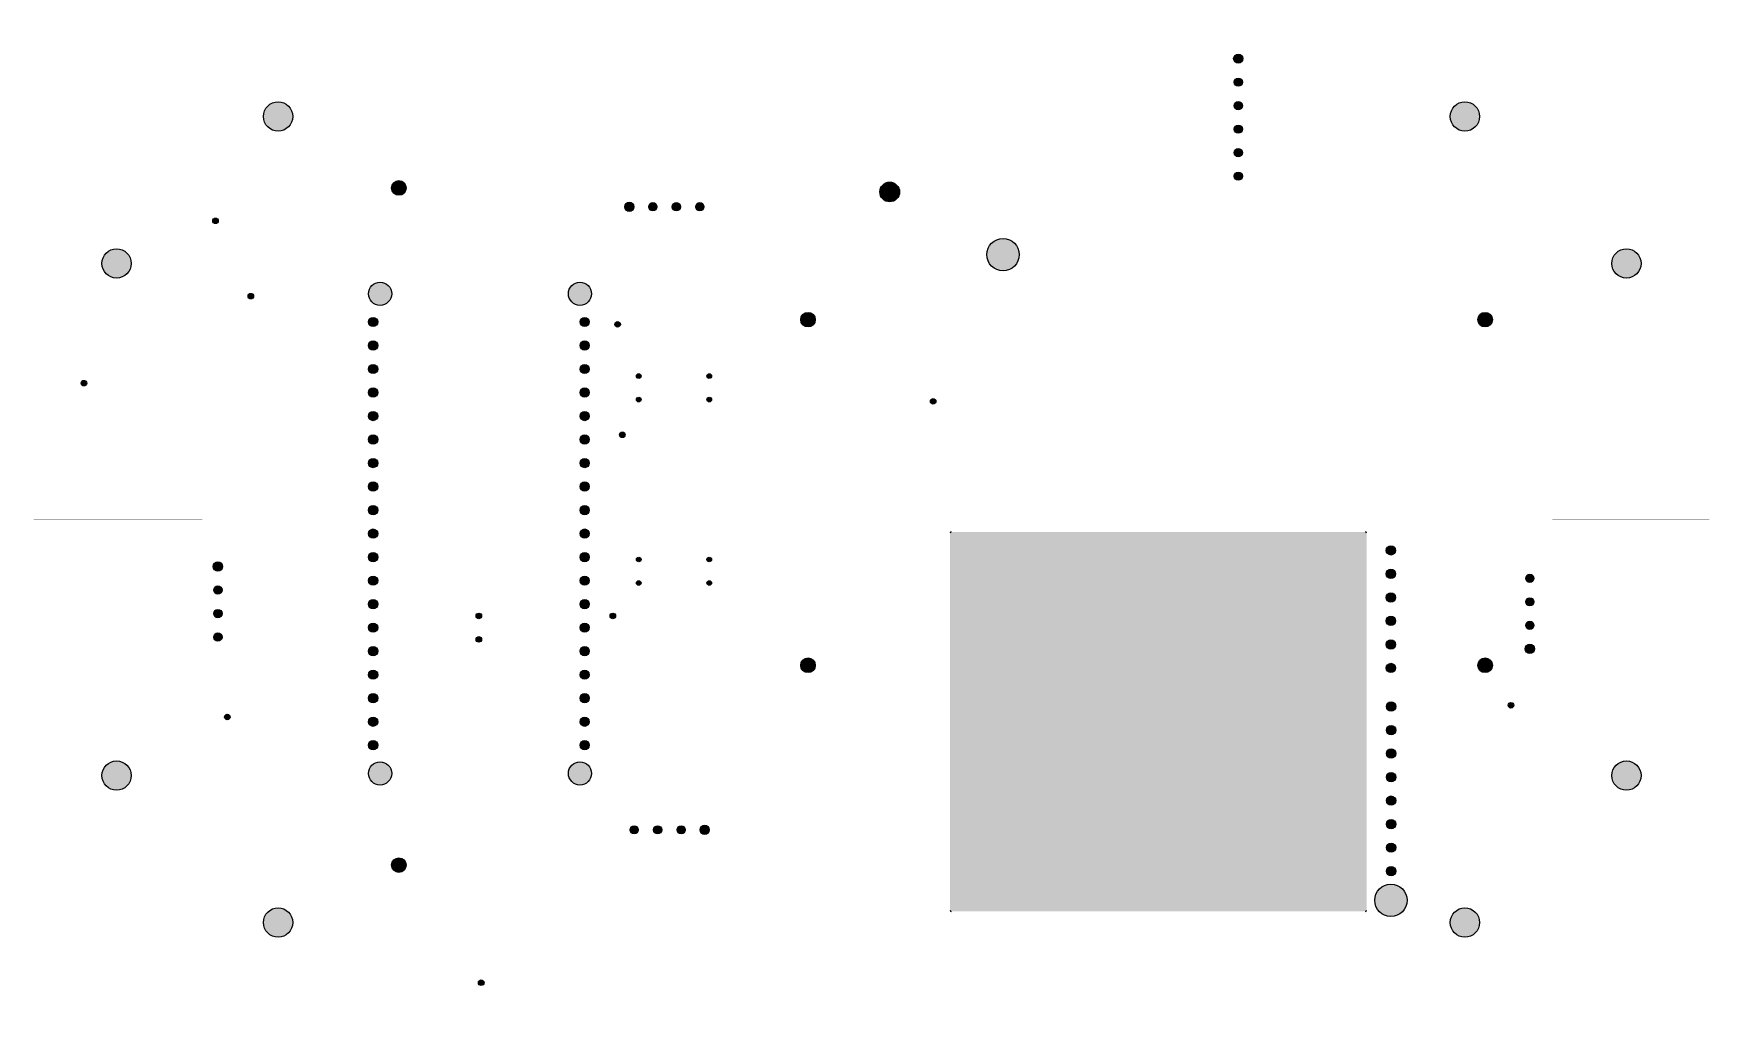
# Model space of a CAD drawing. Extents: x -3564 to 3564, y -2067 to 2067.
import ezdxf

# ---------------------------------------------------------------- set-up
doc = ezdxf.new("R2010")
doc.units = 0
doc.header["$MEASUREMENT"] = 0
doc.layers.add('BOARD_OUTLINE', color=2, linetype='CONTINUOUS')

msp = doc.modelspace()

# ---------------------------------------------------------------- hatches: boundary and pattern name
at = {"layer": 'BOARD_OUTLINE'}
h = msp.add_hatch(color=255, dxfattribs=at)
edge = h.paths.add_edge_path()
edge.add_arc((1560, 1960), 19.585, 0, 360)
h = msp.add_hatch(color=255, dxfattribs=at)
edge = h.paths.add_edge_path()
edge.add_arc((1560, 1860), 17.5, 0, 360)
h = msp.add_hatch(color=255, dxfattribs=at)
edge = h.paths.add_edge_path()
edge.add_arc((-2524, 1714), 62.5, 0, 360)
h = msp.add_hatch(color=255, dxfattribs=at)
edge = h.paths.add_edge_path()
edge.add_arc((1560, 1760), 17.5, 0, 360)
h = msp.add_hatch(color=255, dxfattribs=at)
edge = h.paths.add_edge_path()
edge.add_arc((2524, 1714), 62.5, 0, 360)
h = msp.add_hatch(color=255, dxfattribs=at)
edge = h.paths.add_edge_path()
edge.add_arc((1560, 1660), 17.5, 0, 360)
h = msp.add_hatch(color=255, dxfattribs=at)
edge = h.paths.add_edge_path()
edge.add_arc((1560, 1560), 17.5, 0, 360)
h = msp.add_hatch(color=255, dxfattribs=at)
edge = h.paths.add_edge_path()
edge.add_arc((-2010, 1410), 31, 0, 360)
h = msp.add_hatch(color=255, dxfattribs=at)
edge = h.paths.add_edge_path()
edge.add_arc((77.322835, 1392.913386), 41.929134, 0, 360)
h = msp.add_hatch(color=255, dxfattribs=at)
edge = h.paths.add_edge_path()
edge.add_arc((1560, 1460), 17.5, 0, 360)
h = msp.add_hatch(color=255, dxfattribs=at)
edge = h.paths.add_edge_path()
edge.add_arc((-1030, 1330), 19.585, 0, 360)
h = msp.add_hatch(color=255, dxfattribs=at)
edge = h.paths.add_edge_path()
edge.add_arc((-930, 1330), 17.5, 0, 360)
h = msp.add_hatch(color=255, dxfattribs=at)
edge = h.paths.add_edge_path()
edge.add_arc((-830, 1330), 17.5, 0, 360)
h = msp.add_hatch(color=255, dxfattribs=at)
edge = h.paths.add_edge_path()
edge.add_arc((-730, 1330), 17.5, 0, 360)
h = msp.add_hatch(color=255, dxfattribs=at)
edge = h.paths.add_edge_path()
edge.add_arc((-2790, 1270), 11.811024, 0, 360)
h = msp.add_hatch(color=255, dxfattribs=at)
edge = h.paths.add_edge_path()
edge.add_arc((-3211, 1089), 62.5, 0, 360)
h = msp.add_hatch(color=255, dxfattribs=at)
edge = h.paths.add_edge_path()
edge.add_arc((559.590079, 1126.519685), 68.897638, 0, 360)
h = msp.add_hatch(color=255, dxfattribs=at)
edge = h.paths.add_edge_path()
edge.add_arc((3211, 1089), 62.5, 0, 360)
h = msp.add_hatch(color=255, dxfattribs=at)
edge = h.paths.add_edge_path()
edge.add_arc((-2090, 960), 49.212598, 0, 360)
h = msp.add_hatch(color=255, dxfattribs=at)
edge = h.paths.add_edge_path()
edge.add_arc((-1240, 960), 49.212598, 0, 360)
h = msp.add_hatch(color=255, dxfattribs=at)
edge = h.paths.add_edge_path()
edge.add_arc((-2640, 950), 11.811024, 0, 360)
h = msp.add_hatch(color=255, dxfattribs=at)
edge = h.paths.add_edge_path()
edge.add_arc((-2120, 840), 19.685039, 0, 360)
h = msp.add_hatch(color=255, dxfattribs=at)
edge = h.paths.add_edge_path()
edge.add_arc((-1220, 840), 19.685039, 0, 360)
h = msp.add_hatch(color=255, dxfattribs=at)
edge = h.paths.add_edge_path()
edge.add_arc((-270, 850), 31, 0, 360)
h = msp.add_hatch(color=255, dxfattribs=at)
edge = h.paths.add_edge_path()
edge.add_arc((2610, 850), 31, 0, 360)
h = msp.add_hatch(color=255, dxfattribs=at)
edge = h.paths.add_edge_path()
edge.add_arc((-1080, 830), 11.811024, 0, 360)
h = msp.add_hatch(color=255, dxfattribs=at)
edge = h.paths.add_edge_path()
edge.add_arc((-2120, 740), 19.685039, 0, 360)
h = msp.add_hatch(color=255, dxfattribs=at)
edge = h.paths.add_edge_path()
edge.add_arc((-1220, 740), 19.685039, 0, 360)
h = msp.add_hatch(color=255, dxfattribs=at)
edge = h.paths.add_edge_path()
edge.add_arc((-2120, 640), 19.685039, 0, 360)
h = msp.add_hatch(color=255, dxfattribs=at)
edge = h.paths.add_edge_path()
edge.add_arc((-1220, 640), 19.685039, 0, 360)
h = msp.add_hatch(color=255, dxfattribs=at)
edge = h.paths.add_edge_path()
edge.add_arc((-3350, 580), 11.811024, 0, 360)
h = msp.add_hatch(color=255, dxfattribs=at)
edge = h.paths.add_edge_path()
edge.add_arc((-990, 610), 9.84252, 0, 360)
h = msp.add_hatch(color=255, dxfattribs=at)
edge = h.paths.add_edge_path()
edge.add_arc((-690, 610), 9.84252, 0, 360)
h = msp.add_hatch(color=255, dxfattribs=at)
edge = h.paths.add_edge_path()
edge.add_arc((-2120, 540), 19.685039, 0, 360)
h = msp.add_hatch(color=255, dxfattribs=at)
edge = h.paths.add_edge_path()
edge.add_arc((-1220, 540), 19.685039, 0, 360)
h = msp.add_hatch(color=255, dxfattribs=at)
edge = h.paths.add_edge_path()
edge.add_arc((-990, 510), 9.84252, 0, 360)
h = msp.add_hatch(color=255, dxfattribs=at)
edge = h.paths.add_edge_path()
edge.add_arc((-690, 510), 9.84252, 0, 360)
h = msp.add_hatch(color=255, dxfattribs=at)
edge = h.paths.add_edge_path()
edge.add_arc((262.362205, 502.677165), 11.811024, 0, 360)
h = msp.add_hatch(color=255, dxfattribs=at)
edge = h.paths.add_edge_path()
edge.add_arc((-2120, 440), 19.685039, 0, 360)
h = msp.add_hatch(color=255, dxfattribs=at)
edge = h.paths.add_edge_path()
edge.add_arc((-1220, 440), 19.685039, 0, 360)
h = msp.add_hatch(color=255, dxfattribs=at)
edge = h.paths.add_edge_path()
edge.add_arc((-2120, 340), 19.685039, 0, 360)
h = msp.add_hatch(color=255, dxfattribs=at)
edge = h.paths.add_edge_path()
edge.add_arc((-1220, 340), 19.685039, 0, 360)
h = msp.add_hatch(color=255, dxfattribs=at)
edge = h.paths.add_edge_path()
edge.add_arc((-1060, 360), 11.811024, 0, 360)
h = msp.add_hatch(color=255, dxfattribs=at)
edge = h.paths.add_edge_path()
edge.add_arc((-2120, 240), 19.685039, 0, 360)
h = msp.add_hatch(color=255, dxfattribs=at)
edge = h.paths.add_edge_path()
edge.add_arc((-1220, 240), 19.685039, 0, 360)
h = msp.add_hatch(color=255, dxfattribs=at)
edge = h.paths.add_edge_path()
edge.add_arc((-2120, 140), 19.685039, 0, 360)
h = msp.add_hatch(color=255, dxfattribs=at)
edge = h.paths.add_edge_path()
edge.add_arc((-1220, 140), 19.685039, 0, 360)
h = msp.add_hatch(color=255, dxfattribs=at)
edge = h.paths.add_edge_path()
edge.add_arc((-2120, 40), 19.685039, 0, 360)
h = msp.add_hatch(color=255, dxfattribs=at)
edge = h.paths.add_edge_path()
edge.add_arc((-1220, 40), 19.685039, 0, 360)
h = msp.add_hatch(color=255, dxfattribs=at)
edge = h.paths.add_edge_path()
edge.add_arc((-2120, -60), 19.685039, 0, 360)
h = msp.add_hatch(color=255, dxfattribs=at)
edge = h.paths.add_edge_path()
edge.add_arc((-1220, -60), 19.685039, 0, 360)
h = msp.add_hatch(color=255, dxfattribs=at)
edge = h.paths.add_edge_path()
edge.add_line((334.173228, -57.913386), (334.173228, -1662.086614))
edge.add_arc((339.173228, -1662.086614), 5, 180, 270)
edge.add_line((339.173228, -1667.086614), (2100.826772, -1667.086614))
edge.add_arc((2100.826772, -1662.086614), 5, 270, 360)
edge.add_line((2105.826772, -1662.086614), (2105.826772, -57.913386))
edge.add_arc((2100.826772, -57.913386), 5, 0, 90)
edge.add_line((2100.826772, -52.913386), (339.173228, -52.913386))
edge.add_arc((339.173228, -57.913386), 5, 90, 180)
msp.add_hatch(color=255, dxfattribs=at).paths.add_polyline_path([(334.173228, -1667.086614), (2105.826772, -1667.086614), (2105.826772, -52.913386), (334.173228, -52.913386)])
h = msp.add_hatch(color=255, dxfattribs=at)
edge = h.paths.add_edge_path()
edge.add_arc((-2120, -160), 19.685039, 0, 360)
h = msp.add_hatch(color=255, dxfattribs=at)
edge = h.paths.add_edge_path()
edge.add_arc((-1220, -160), 19.685039, 0, 360)
h = msp.add_hatch(color=255, dxfattribs=at)
edge = h.paths.add_edge_path()
edge.add_arc((2209.19685, -131.354331), 19.685039, 0, 360)
h = msp.add_hatch(color=255, dxfattribs=at)
edge = h.paths.add_edge_path()
edge.add_arc((-2780, -200), 19.585, 0, 360)
h = msp.add_hatch(color=255, dxfattribs=at)
edge = h.paths.add_edge_path()
edge.add_arc((-990, -170), 9.84252, 0, 360)
h = msp.add_hatch(color=255, dxfattribs=at)
edge = h.paths.add_edge_path()
edge.add_arc((-690, -170), 9.84252, 0, 360)
h = msp.add_hatch(color=255, dxfattribs=at)
edge = h.paths.add_edge_path()
edge.add_arc((2209.19685, -231.354331), 19.685039, 0, 360)
h = msp.add_hatch(color=255, dxfattribs=at)
edge = h.paths.add_edge_path()
edge.add_arc((-2780, -300), 17.5, 0, 360)
h = msp.add_hatch(color=255, dxfattribs=at)
edge = h.paths.add_edge_path()
edge.add_arc((-2120, -260), 19.685039, 0, 360)
h = msp.add_hatch(color=255, dxfattribs=at)
edge = h.paths.add_edge_path()
edge.add_arc((-1220, -260), 19.685039, 0, 360)
h = msp.add_hatch(color=255, dxfattribs=at)
edge = h.paths.add_edge_path()
edge.add_arc((-990, -270), 9.84252, 0, 360)
h = msp.add_hatch(color=255, dxfattribs=at)
edge = h.paths.add_edge_path()
edge.add_arc((-690, -270), 9.84252, 0, 360)
h = msp.add_hatch(color=255, dxfattribs=at)
edge = h.paths.add_edge_path()
edge.add_arc((2800, -250), 17.5, 0, 360)
h = msp.add_hatch(color=255, dxfattribs=at)
edge = h.paths.add_edge_path()
edge.add_arc((-2120, -360), 19.685039, 0, 360)
h = msp.add_hatch(color=255, dxfattribs=at)
edge = h.paths.add_edge_path()
edge.add_arc((-1220, -360), 19.685039, 0, 360)
h = msp.add_hatch(color=255, dxfattribs=at)
edge = h.paths.add_edge_path()
edge.add_arc((2209.19689, -331.354331), 19.685039, 0, 360)
h = msp.add_hatch(color=255, dxfattribs=at)
edge = h.paths.add_edge_path()
edge.add_arc((2800, -350), 17.5, 0, 360)
h = msp.add_hatch(color=255, dxfattribs=at)
edge = h.paths.add_edge_path()
edge.add_arc((-2780, -400), 17.5, 0, 360)
h = msp.add_hatch(color=255, dxfattribs=at)
edge = h.paths.add_edge_path()
edge.add_arc((-1670, -410), 11.811024, 0, 360)
h = msp.add_hatch(color=255, dxfattribs=at)
edge = h.paths.add_edge_path()
edge.add_arc((-1100, -410), 11.811024, 0, 360)
h = msp.add_hatch(color=255, dxfattribs=at)
edge = h.paths.add_edge_path()
edge.add_arc((2209.19689, -431.354331), 19.685039, 0, 360)
h = msp.add_hatch(color=255, dxfattribs=at)
edge = h.paths.add_edge_path()
edge.add_arc((-2780, -500), 17.5, 0, 360)
h = msp.add_hatch(color=255, dxfattribs=at)
edge = h.paths.add_edge_path()
edge.add_arc((-2120, -460), 19.685039, 0, 360)
h = msp.add_hatch(color=255, dxfattribs=at)
edge = h.paths.add_edge_path()
edge.add_arc((-1670, -510), 11.811024, 0, 360)
h = msp.add_hatch(color=255, dxfattribs=at)
edge = h.paths.add_edge_path()
edge.add_arc((-1220, -460), 19.685039, 0, 360)
h = msp.add_hatch(color=255, dxfattribs=at)
edge = h.paths.add_edge_path()
edge.add_arc((2800, -450), 17.5, 0, 360)
h = msp.add_hatch(color=255, dxfattribs=at)
edge = h.paths.add_edge_path()
edge.add_arc((-2120, -560), 19.685039, 0, 360)
h = msp.add_hatch(color=255, dxfattribs=at)
edge = h.paths.add_edge_path()
edge.add_arc((-1220, -560), 19.685039, 0, 360)
h = msp.add_hatch(color=255, dxfattribs=at)
edge = h.paths.add_edge_path()
edge.add_arc((2209.19689, -531.354331), 19.685039, 0, 360)
h = msp.add_hatch(color=255, dxfattribs=at)
edge = h.paths.add_edge_path()
edge.add_arc((2800, -550), 19.585, 0, 360)
h = msp.add_hatch(color=255, dxfattribs=at)
edge = h.paths.add_edge_path()
edge.add_arc((-2120, -660), 19.685039, 0, 360)
h = msp.add_hatch(color=255, dxfattribs=at)
edge = h.paths.add_edge_path()
edge.add_arc((-1220, -660), 19.685039, 0, 360)
h = msp.add_hatch(color=255, dxfattribs=at)
edge = h.paths.add_edge_path()
edge.add_arc((-270, -620), 31, 0, 360)
h = msp.add_hatch(color=255, dxfattribs=at)
edge = h.paths.add_edge_path()
edge.add_arc((2209.19689, -631.354331), 19.685039, 0, 360)
h = msp.add_hatch(color=255, dxfattribs=at)
edge = h.paths.add_edge_path()
edge.add_arc((2610, -620), 31, 0, 360)
h = msp.add_hatch(color=255, dxfattribs=at)
edge = h.paths.add_edge_path()
edge.add_arc((-2120, -760), 19.685039, 0, 360)
h = msp.add_hatch(color=255, dxfattribs=at)
edge = h.paths.add_edge_path()
edge.add_arc((-1220, -760), 19.685039, 0, 360)
h = msp.add_hatch(color=255, dxfattribs=at)
edge = h.paths.add_edge_path()
edge.add_arc((2210, -795.527559), 19.685039, 0, 360)
h = msp.add_hatch(color=255, dxfattribs=at)
edge = h.paths.add_edge_path()
edge.add_arc((2720, -790), 11.811024, 0, 360)
h = msp.add_hatch(color=255, dxfattribs=at)
edge = h.paths.add_edge_path()
edge.add_arc((-2740, -840), 11.811024, 0, 360)
h = msp.add_hatch(color=255, dxfattribs=at)
edge = h.paths.add_edge_path()
edge.add_arc((-2120, -860), 19.685039, 0, 360)
h = msp.add_hatch(color=255, dxfattribs=at)
edge = h.paths.add_edge_path()
edge.add_arc((-1220, -860), 19.685039, 0, 360)
h = msp.add_hatch(color=255, dxfattribs=at)
edge = h.paths.add_edge_path()
edge.add_arc((2210, -895.527559), 19.685039, 0, 360)
h = msp.add_hatch(color=255, dxfattribs=at)
edge = h.paths.add_edge_path()
edge.add_arc((-2120, -960), 19.685039, 0, 360)
h = msp.add_hatch(color=255, dxfattribs=at)
edge = h.paths.add_edge_path()
edge.add_arc((-1220, -960), 19.685039, 0, 360)
h = msp.add_hatch(color=255, dxfattribs=at)
edge = h.paths.add_edge_path()
edge.add_arc((2210, -995.527559), 19.685039, 0, 360)
h = msp.add_hatch(color=255, dxfattribs=at)
edge = h.paths.add_edge_path()
edge.add_arc((-3211, -1089), 62.5, 0, 360)
h = msp.add_hatch(color=255, dxfattribs=at)
edge = h.paths.add_edge_path()
edge.add_arc((-2090, -1080), 49.212598, 0, 360)
h = msp.add_hatch(color=255, dxfattribs=at)
edge = h.paths.add_edge_path()
edge.add_arc((-1240, -1080), 49.212598, 0, 360)
h = msp.add_hatch(color=255, dxfattribs=at)
edge = h.paths.add_edge_path()
edge.add_arc((3211, -1089), 62.5, 0, 360)
h = msp.add_hatch(color=255, dxfattribs=at)
edge = h.paths.add_edge_path()
edge.add_arc((2210, -1095.527559), 19.685039, 0, 360)
h = msp.add_hatch(color=255, dxfattribs=at)
edge = h.paths.add_edge_path()
edge.add_arc((2210, -1195.527559), 19.685039, 0, 360)
h = msp.add_hatch(color=255, dxfattribs=at)
edge = h.paths.add_edge_path()
edge.add_arc((2210, -1295.527559), 19.685039, 0, 360)
h = msp.add_hatch(color=255, dxfattribs=at)
edge = h.paths.add_edge_path()
edge.add_arc((-1009.635, -1319.635), 17.5, 0, 360)
h = msp.add_hatch(color=255, dxfattribs=at)
edge = h.paths.add_edge_path()
edge.add_arc((-909.635, -1319.635), 17.5, 0, 360)
h = msp.add_hatch(color=255, dxfattribs=at)
edge = h.paths.add_edge_path()
edge.add_arc((-809.635, -1319.635), 17.5, 0, 360)
h = msp.add_hatch(color=255, dxfattribs=at)
edge = h.paths.add_edge_path()
edge.add_arc((-709.635, -1319.635), 19.585, 0, 360)
h = msp.add_hatch(color=255, dxfattribs=at)
edge = h.paths.add_edge_path()
edge.add_arc((2210, -1395.527559), 19.685039, 0, 360)
h = msp.add_hatch(color=255, dxfattribs=at)
edge = h.paths.add_edge_path()
edge.add_arc((-2010, -1470), 31, 0, 360)
h = msp.add_hatch(color=255, dxfattribs=at)
edge = h.paths.add_edge_path()
edge.add_arc((2210, -1495.527559), 19.685039, 0, 360)
h = msp.add_hatch(color=255, dxfattribs=at)
edge = h.paths.add_edge_path()
edge.add_arc((2209.19689, -1619.543268), 68.897638, 0, 360)
h = msp.add_hatch(color=255, dxfattribs=at)
edge = h.paths.add_edge_path()
edge.add_arc((-2524, -1714), 62.5, 0, 360)
h = msp.add_hatch(color=255, dxfattribs=at)
edge = h.paths.add_edge_path()
edge.add_arc((2524, -1714), 62.5, 0, 360)
h = msp.add_hatch(color=255, dxfattribs=at)
edge = h.paths.add_edge_path()
edge.add_arc((-1660, -1970), 11.811024, 0, 360)

# ---------------------------------------------------------------- linework, layer by layer
at = {"layer": 'BOARD_OUTLINE', "color": 2, "const_width": 0.000039}
for points in [[(-2829.12685, 2004.266063), (-2834.162165, 1994.593307)], [(-2823.267677, 2013.46311), (-2829.12685, 2004.266063)], [(-2816.629252, 2022.114488), (-2823.267677, 2013.46311)], [(-2809.262047, 2030.154409), (-2816.629252, 2022.114488)], [(-2801.222126, 2037.521614), (-2809.262047, 2030.154409)], [(-2792.570748, 2044.160039), (-2801.222126, 2037.521614)], [(-2783.373701, 2050.019213), (-2792.570748, 2044.160039)], [(-2773.700945, 2055.054528), (-2783.373701, 2050.019213)], [(-2763.626181, 2059.227638), (-2773.700945, 2055.054528)], [(-2753.226063, 2062.506772), (-2763.626181, 2059.227638)], [(-2742.579685, 2064.867008), (-2753.226063, 2062.506772)], [(-2731.76815, 2066.290394), (-2742.579685, 2064.867008)], [(-2720.873701, 2066.766063), (-2731.76815, 2066.290394)], [(-2720.873701, 2066.766063), (-2050, 2066.766142)], [(-2050, 2066.766142), (-1250, 2066.766063)], [(-1250, 2066.766063), (-1250, 1398.66874)], [(-450, 1398.66874), (-450, 2066.766063)], [(-450, 2066.766063), (0, 2066.766063)], [(2720.873701, 2066.766063), (0, 2066.766063)], [(2731.76815, 2066.290394), (2720.873701, 2066.766063)], [(2720.873701, 2066.766063), (2720.873701, 2066.766063)], [(2742.579685, 2064.867008), (2731.76815, 2066.290394)], [(2753.226063, 2062.506772), (2742.579685, 2064.867008)], [(2763.626181, 2059.227638), (2753.226063, 2062.506772)], [(2773.700945, 2055.054528), (2763.626181, 2059.227638)], [(2783.373701, 2050.019213), (2773.700945, 2055.054528)], [(2792.570748, 2044.160039), (2783.373701, 2050.019213)], [(2801.222126, 2037.521614), (2792.570748, 2044.160039)], [(2809.262047, 2030.154409), (2801.222126, 2037.521614)], [(2816.629252, 2022.114488), (2809.262047, 2030.154409)], [(2823.267677, 2013.46311), (2816.629252, 2022.114488)], [(2829.12685, 2004.266063), (2823.267677, 2013.46311)], [(2834.162165, 1994.593307), (2829.12685, 2004.266063)], [(-2845.398031, 1952.660512), (-2845.873701, 1941.766063)], [(-2845.873701, 1941.766063), (-2845.873701, 1941.766063)], [(-2845.873622, 1941.766063), (-2845.873622, 1779.402677)], [(-2843.974646, 1963.472047), (-2845.398031, 1952.660512)], [(-2841.614409, 1974.118425), (-2843.974646, 1963.472047)], [(-2838.335276, 1984.518543), (-2841.614409, 1974.118425)], [(-2834.162165, 1994.593307), (-2838.335276, 1984.518543)], [(2838.335276, 1984.518543), (2834.162165, 1994.593307)], [(2841.614409, 1974.118425), (2838.335276, 1984.518543)], [(2843.974646, 1963.472047), (2841.614409, 1974.118425)], [(2845.398031, 1952.660512), (2843.974646, 1963.472047)], [(2845.873701, 1941.766063), (2845.398031, 1952.660512)], [(2845.873622, 1779.402677), (2845.873622, 1941.766063)], [(-2858.84685, 1680.861417), (-2851.657835, 1713.288858)], [(-2851.657835, 1713.288858), (-2847.322441, 1746.219488)], [(-2847.322441, 1746.219488), (-2845.873661, 1779.402598)], [(-2845.873661, 1779.402598), (-2845.873661, 1779.402598)], [(2845.873661, 1779.402638), (2847.322441, 1746.219488)], [(2847.322441, 1746.219488), (2851.657835, 1713.288858)], [(2851.657835, 1713.288858), (2858.84685, 1680.861417)], [(-2881.545433, 1618.49752), (-2868.834724, 1649.183937)], [(-2868.834724, 1649.183937), (-2858.84685, 1680.861417)], [(2858.84685, 1680.861417), (2868.834724, 1649.183937)], [(2868.834724, 1649.183937), (2881.545433, 1618.49752)], [(-2914.728583, 1561.022598), (-2896.882323, 1589.03563)], [(-2896.882323, 1589.03563), (-2881.545433, 1618.49752)], [(2881.545433, 1618.49752), (2896.882323, 1589.035669)], [(2896.882323, 1589.035669), (2914.728583, 1561.022598)], [(-2981.876535, 1487.743504), (-2957.388031, 1510.183071)], [(-2957.388031, 1510.183071), (-2934.948465, 1534.671575)], [(-2934.948465, 1534.671575), (-2914.728583, 1561.022598)], [(2914.728583, 1561.022598), (2934.948465, 1534.671575)], [(2934.948465, 1534.671575), (2957.388031, 1510.183071)], [(2957.388031, 1510.183071), (2981.876535, 1487.743504)], [(-3096.388898, 1421.629764), (-3065.70248, 1434.340472)], [(-3065.70248, 1434.340472), (-3036.24063, 1449.677362)], [(-3036.24063, 1449.677362), (-3008.227559, 1467.523622)], [(-3008.227559, 1467.523622), (-2981.876535, 1487.743504)], [(2981.876535, 1487.743504), (3008.227559, 1467.523622)], [(3008.227559, 1467.523622), (3036.240591, 1449.677362)], [(3036.240591, 1449.677362), (3065.70248, 1434.340472)], [(3065.70248, 1434.340472), (3096.388898, 1421.629764)], [(-3527.654409, 1362.057047), (-3535.021614, 1354.017126)], [(-3519.614488, 1369.424252), (-3527.654409, 1362.057047)], [(-3510.96311, 1376.062677), (-3519.614488, 1369.424252)], [(-3501.766063, 1381.92185), (-3510.96311, 1376.062677)], [(-3492.093307, 1386.957165), (-3501.766063, 1381.92185)], [(-3482.018543, 1391.130276), (-3492.093307, 1386.957165)], [(-3471.618425, 1394.409409), (-3482.018543, 1391.130276)], [(-3460.972047, 1396.769646), (-3471.618425, 1394.409409)], [(-3450.160512, 1398.193031), (-3460.972047, 1396.769646)], [(-3439.266063, 1398.668701), (-3450.160512, 1398.193031)], [(-3226.607677, 1398.66874), (-3439.266024, 1398.66874)], [(-3226.607598, 1398.668701), (-3193.424449, 1400.11748)], [(-3193.424449, 1400.11748), (-3160.493819, 1404.452874)], [(-3160.493819, 1404.452874), (-3128.066378, 1411.64189)], [(-3128.066378, 1411.64189), (-3096.388898, 1421.629764)], [(-1250, 1398.66874), (-450, 1398.66874)], [(3096.388898, 1421.629764), (3128.066378, 1411.64189)], [(3128.066378, 1411.64189), (3160.493819, 1404.452874)], [(3160.493819, 1404.452874), (3193.424449, 1400.11748)], [(3193.424449, 1400.11748), (3226.607559, 1398.668701)], [(3226.607559, 1398.668701), (3226.607598, 1398.668701)], [(3439.266024, 1398.66874), (3226.607677, 1398.66874)], [(3450.160512, 1398.193031), (3439.266063, 1398.668701)], [(3439.266063, 1398.668701), (3439.266063, 1398.668701)], [(3460.972047, 1396.769646), (3450.160512, 1398.193031)], [(3471.618425, 1394.409409), (3460.972047, 1396.769646)], [(3482.018543, 1391.130276), (3471.618425, 1394.409409)], [(3492.093307, 1386.957165), (3482.018543, 1391.130276)], [(3501.766063, 1381.92185), (3492.093307, 1386.957165)], [(3510.96311, 1376.062677), (3501.766063, 1381.92185)], [(3519.614488, 1369.424252), (3510.96311, 1376.062677)], [(3527.654409, 1362.057047), (3519.614488, 1369.424252)], [(3535.021614, 1354.017126), (3527.654409, 1362.057047)], [(-3563.790394, 1284.56315), (-3564.266063, 1273.668701)], [(-3562.367008, 1295.374685), (-3563.790394, 1284.56315)], [(-3560.006772, 1306.021063), (-3562.367008, 1295.374685)], [(-3556.727638, 1316.421181), (-3560.006772, 1306.021063)], [(-3552.554528, 1326.495945), (-3556.727638, 1316.421181)], [(-3547.519213, 1336.168701), (-3552.554528, 1326.495945)], [(-3541.660039, 1345.365748), (-3547.519213, 1336.168701)], [(-3535.021614, 1354.017126), (-3541.660039, 1345.365748)], [(3541.660039, 1345.365748), (3535.021614, 1354.017126)], [(3547.519213, 1336.168701), (3541.660039, 1345.365748)], [(3552.554528, 1326.495945), (3547.519213, 1336.168701)], [(3556.727638, 1316.421181), (3552.554528, 1326.495945)], [(3560.006772, 1306.021063), (3556.727638, 1316.421181)], [(3562.367008, 1295.374685), (3560.006772, 1306.021063)], [(3563.790394, 1284.56315), (3562.367008, 1295.374685)], [(3564.266063, 1273.668701), (3563.790394, 1284.56315)], [(-3564.266063, 1273.668701), (-3564.266063, 1273.668701)], [(-3564.266063, 1273.668701), (-3564.266063, 0)], [(3564, 800), (3564.266063, 1273.668701)], [(3564, 400), (3564, 800)], [(3564, 400), (3564, 0)], [(-2845.873622, 0), (-3564.266063, 0)], [(-2845.873622, 0), (-2845.873622, -800)], [(3564, 0), (2896, 0)], [(2896, 0), (2896, -800)], [(-3564, -800), (-3564.266063, -1273.668701)], [(-2845.873622, -800), (-3564, -800)], [(2896, -800), (3564, -800)], [(3564, -800), (3564, -1281.820276)], [(-3564.266063, -1273.668701), (-3563.790394, -1284.56315)], [(3563.790394, -1284.56315), (3563.999961, -1281.820236)], [(-3563.790394, -1284.56315), (-3562.367008, -1295.374685)], [(-3562.367008, -1295.374685), (-3560.006772, -1306.021063)], [(-3560.006772, -1306.021063), (-3556.727638, -1316.421181)], [(-3556.727638, -1316.421181), (-3552.554528, -1326.495945)], [(-3552.554528, -1326.495945), (-3547.519213, -1336.168701)], [(-3547.519213, -1336.168701), (-3541.660039, -1345.365748)], [(-3541.660039, -1345.365748), (-3535.021614, -1354.017126)], [(-3535.021614, -1354.017126), (-3527.654409, -1362.057047)], [(3527.654409, -1362.057047), (3535.021614, -1354.017126)], [(3535.021614, -1354.017126), (3541.660039, -1345.365748)], [(3541.660039, -1345.365748), (3547.519213, -1336.168701)], [(3547.519213, -1336.168701), (3552.554528, -1326.495945)], [(3552.554528, -1326.495945), (3556.727638, -1316.421181)], [(3556.727638, -1316.421181), (3560.006772, -1306.021063)], [(3560.006772, -1306.021063), (3562.367008, -1295.374685)], [(3562.367008, -1295.374685), (3563.790394, -1284.56315)], [(-3527.654409, -1362.057047), (-3519.614488, -1369.424252)], [(-3519.614488, -1369.424252), (-3510.96311, -1376.062677)], [(-3510.96311, -1376.062677), (-3501.766063, -1381.92185)], [(-3501.766063, -1381.92185), (-3492.093307, -1386.957165)], [(-3492.093307, -1386.957165), (-3482.018543, -1391.130276)], [(-3482.018543, -1391.130276), (-3471.618425, -1394.409409)], [(-3471.618425, -1394.409409), (-3460.972047, -1396.769646)], [(-3460.972047, -1396.769646), (-3450.160512, -1398.193031)], [(-3450.160512, -1398.193031), (-3439.266063, -1398.668701)], [(-3439.266063, -1398.668701), (-3439.266063, -1398.668701)], [(-3439.266024, -1398.66874), (-3226.607677, -1398.66874)], [(-3226.607559, -1398.668701), (-3226.607598, -1398.668701)], [(-3193.424449, -1400.11748), (-3226.607559, -1398.668701)], [(-3160.493819, -1404.452874), (-3193.424449, -1400.11748)], [(-3128.066378, -1411.64189), (-3160.493819, -1404.452874)], [(-3096.388898, -1421.629764), (-3128.066378, -1411.64189)], [(-3065.70248, -1434.340472), (-3096.388898, -1421.629764)], [(-1250, -2066.766063), (-1250, -1398.766063)], [(-1250, -1398.766063), (-450, -1398.766063)], [(-450, -1398.766063), (-450, -2066.766063)], [(3096.388898, -1421.629764), (3065.70248, -1434.340472)], [(3128.066378, -1411.64189), (3096.388898, -1421.629764)], [(3160.493819, -1404.452874), (3128.066378, -1411.64189)], [(3193.424449, -1400.11748), (3160.493819, -1404.452874)], [(3226.607598, -1398.668701), (3193.424449, -1400.11748)], [(3226.607677, -1398.66874), (3439.266024, -1398.66874)], [(3439.266063, -1398.668701), (3450.160512, -1398.193031)], [(3450.160512, -1398.193031), (3460.972047, -1396.769646)], [(3460.972047, -1396.769646), (3471.618425, -1394.409409)], [(3471.618425, -1394.409409), (3482.018543, -1391.130276)], [(3482.018543, -1391.130276), (3492.093307, -1386.957165)], [(3492.093307, -1386.957165), (3501.766063, -1381.92185)], [(3501.766063, -1381.92185), (3510.96311, -1376.062677)], [(3510.96311, -1376.062677), (3519.614488, -1369.424252)], [(3519.614488, -1369.424252), (3527.654409, -1362.057047)], [(-3036.240591, -1449.677362), (-3065.70248, -1434.340472)], [(-3008.227559, -1467.523622), (-3036.240591, -1449.677362)], [(-2981.876535, -1487.743504), (-3008.227559, -1467.523622)], [(-2957.388031, -1510.183071), (-2981.876535, -1487.743504)], [(2981.876535, -1487.743504), (2957.388031, -1510.183071)], [(3008.227559, -1467.523622), (2981.876535, -1487.743504)], [(3036.24063, -1449.677362), (3008.227559, -1467.523622)], [(3065.70248, -1434.340472), (3036.24063, -1449.677362)], [(-2934.948465, -1534.671575), (-2957.388031, -1510.183071)], [(-2914.728583, -1561.022598), (-2934.948465, -1534.671575)], [(-2896.882323, -1589.035669), (-2914.728583, -1561.022598)], [(2914.728583, -1561.022598), (2896.882323, -1589.03563)], [(2934.948465, -1534.671575), (2914.728583, -1561.022598)], [(2957.388031, -1510.183071), (2934.948465, -1534.671575)], [(-2881.545433, -1618.49752), (-2896.882323, -1589.035669)], [(-2868.834724, -1649.183937), (-2881.545433, -1618.49752)], [(2881.545433, -1618.49752), (2868.834724, -1649.183937)], [(2896.882323, -1589.03563), (2881.545433, -1618.49752)], [(-2858.84685, -1680.861417), (-2868.834724, -1649.183937)], [(-2851.657835, -1713.288858), (-2858.84685, -1680.861417)], [(2858.84685, -1680.861417), (2851.657835, -1713.288858)], [(2868.834724, -1649.183937), (2858.84685, -1680.861417)], [(-2847.322441, -1746.219488), (-2851.657835, -1713.288858)], [(-2845.873661, -1779.402638), (-2847.322441, -1746.219488)], [(-2845.873622, -1779.402677), (-2845.873622, -1941.766063)], [(2845.873622, -1941.766063), (2845.873622, -1779.402677)], [(2847.322441, -1746.219488), (2845.873661, -1779.402598)], [(2845.873661, -1779.402598), (2845.873661, -1779.402638)], [(2851.657835, -1713.288858), (2847.322441, -1746.219488)], [(-2845.873701, -1941.766063), (-2845.398031, -1952.660512)], [(-2845.398031, -1952.660512), (-2843.974646, -1963.472047)], [(-2843.974646, -1963.472047), (-2841.614409, -1974.118425)], [(-2841.614409, -1974.118425), (-2838.335276, -1984.518543)], [(-2838.335276, -1984.518543), (-2834.162165, -1994.593307)], [(-2834.162165, -1994.593307), (-2829.12685, -2004.266063)], [(2829.12685, -2004.266063), (2834.162165, -1994.593307)], [(2834.162165, -1994.593307), (2838.335276, -1984.518543)], [(2838.335276, -1984.518543), (2841.614409, -1974.118425)], [(2841.614409, -1974.118425), (2843.974646, -1963.472047)], [(2843.974646, -1963.472047), (2845.398031, -1952.660512)], [(2845.398031, -1952.660512), (2845.873701, -1941.766063)], [(2845.873701, -1941.766063), (2845.873701, -1941.766063)], [(-2829.12685, -2004.266063), (-2823.267677, -2013.46311)], [(-2823.267677, -2013.46311), (-2816.629252, -2022.114488)], [(-2816.629252, -2022.114488), (-2809.262047, -2030.154409)], [(-2809.262047, -2030.154409), (-2801.222126, -2037.521614)], [(-2801.222126, -2037.521614), (-2792.570748, -2044.160039)], [(-2792.570748, -2044.160039), (-2783.373701, -2050.019213)], [(-2783.373701, -2050.019213), (-2773.700945, -2055.054528)], [(-2773.700945, -2055.054528), (-2763.626181, -2059.227638)], [(-2763.626181, -2059.227638), (-2753.226063, -2062.506772)], [(-2753.226063, -2062.506772), (-2742.579685, -2064.867008)], [(-2742.579685, -2064.867008), (-2731.76815, -2066.290394)], [(-2731.76815, -2066.290394), (-2720.873701, -2066.766063)], [(-2720.873701, -2066.766063), (-2720.873701, -2066.766063)], [(-2720.873701, -2066.766063), (-1250, -2066.766063)], [(-450, -2066.766063), (0, -2066.766063)], [(0, -2066.766063), (429.570315, -2066.766142)], [(429.570315, -2066.766142), (1250, -2066.766142)], [(2050, -2066.766142), (1250, -2066.766063)], [(2720.873701, -2066.766063), (2050, -2066.766142)], [(2720.873701, -2066.766063), (2731.76815, -2066.290394)], [(2731.76815, -2066.290394), (2742.579685, -2064.867008)], [(2742.579685, -2064.867008), (2753.226063, -2062.506772)], [(2753.226063, -2062.506772), (2763.626181, -2059.227638)], [(2763.626181, -2059.227638), (2773.700945, -2055.054528)], [(2773.700945, -2055.054528), (2783.373701, -2050.019213)], [(2783.373701, -2050.019213), (2792.570748, -2044.160039)], [(2792.570748, -2044.160039), (2801.222126, -2037.521614)], [(2801.222126, -2037.521614), (2809.262047, -2030.154409)], [(2809.262047, -2030.154409), (2816.629252, -2022.114488)], [(2816.629252, -2022.114488), (2823.267677, -2013.46311)], [(2823.267677, -2013.46311), (2829.12685, -2004.266063)]]:
    msp.add_lwpolyline(points, dxfattribs=at)
at = {"layer": 'BOARD_OUTLINE', "color": 255, "const_width": 0.000039}
for points in [[(334.173228, -1667.086614), (2105.826772, -1667.086614), (2105.826772, -52.913386), (334.173228, -52.913386), (334.173228, -1667.086614)], [(334.173228, -57.913386), (334.173228, -1662.086614)], [(2100.826772, -52.913386), (339.173228, -52.913386)], [(2105.826772, -1662.086614), (2105.826772, -57.913386)], [(339.173228, -1667.086614), (2100.826772, -1667.086614)]]:
    msp.add_lwpolyline(points, dxfattribs=at)
at = {"layer": 'BOARD_OUTLINE', "color": 255}
for centre, radius in [((1560, 1960), 19.585), ((1560, 1860), 17.5), ((-2524, 1714), 62.5), ((1560, 1760), 17.5), ((2524, 1714), 62.5), ((1560, 1660), 17.5), ((1560, 1560), 17.5), ((-2010, 1410), 31), ((77.322835, 1392.913386), 41.929134), ((1560, 1460), 17.5), ((-1030, 1330), 19.585), ((-930, 1330), 17.5), ((-830, 1330), 17.5), ((-730, 1330), 17.5), ((-2790, 1270), 11.811024), ((-3211, 1089), 62.5), ((559.590079, 1126.519685), 68.897638), ((3211, 1089), 62.5), ((-2090, 960), 49.212598), ((-1240, 960), 49.212598), ((-2640, 950), 11.811024), ((-2120, 840), 19.685039), ((-1220, 840), 19.685039), ((-270, 850), 31), ((2610, 850), 31), ((-1080, 830), 11.811024), ((-2120, 740), 19.685039), ((-1220, 740), 19.685039), ((-2120, 640), 19.685039), ((-1220, 640), 19.685039), ((-3350, 580), 11.811024), ((-990, 610), 9.84252), ((-690, 610), 9.84252), ((-2120, 540), 19.685039), ((-1220, 540), 19.685039), ((-990, 510), 9.84252), ((-690, 510), 9.84252), ((262.362205, 502.677165), 11.811024), ((-2120, 440), 19.685039), ((-1220, 440), 19.685039), ((-2120, 340), 19.685039), ((-1220, 340), 19.685039), ((-1060, 360), 11.811024), ((-2120, 240), 19.685039), ((-1220, 240), 19.685039), ((-2120, 140), 19.685039), ((-1220, 140), 19.685039), ((-2120, 40), 19.685039), ((-1220, 40), 19.685039), ((-2120, -60), 19.685039), ((-1220, -60), 19.685039), ((-2120, -160), 19.685039), ((-1220, -160), 19.685039), ((2209.19685, -131.354331), 19.685039), ((-2780, -200), 19.585), ((-990, -170), 9.84252), ((-690, -170), 9.84252), ((2209.19685, -231.354331), 19.685039), ((-2780, -300), 17.5), ((-2120, -260), 19.685039), ((-1220, -260), 19.685039), ((-990, -270), 9.84252), ((-690, -270), 9.84252), ((2800, -250), 17.5), ((-2120, -360), 19.685039), ((-1220, -360), 19.685039), ((2209.19689, -331.354331), 19.685039), ((2800, -350), 17.5), ((-2780, -400), 17.5), ((-1670, -410), 11.811024), ((-1100, -410), 11.811024), ((2209.19689, -431.354331), 19.685039), ((-2780, -500), 17.5), ((-2120, -460), 19.685039), ((-1670, -510), 11.811024), ((-1220, -460), 19.685039), ((2800, -450), 17.5), ((-2120, -560), 19.685039), ((-1220, -560), 19.685039), ((2209.19689, -531.354331), 19.685039), ((2800, -550), 19.585), ((-2120, -660), 19.685039), ((-1220, -660), 19.685039), ((-270, -620), 31), ((2209.19689, -631.354331), 19.685039), ((2610, -620), 31), ((-2120, -760), 19.685039), ((-1220, -760), 19.685039), ((2210, -795.527559), 19.685039), ((2720, -790), 11.811024), ((-2740, -840), 11.811024), ((-2120, -860), 19.685039), ((-1220, -860), 19.685039), ((2210, -895.527559), 19.685039), ((-2120, -960), 19.685039), ((-1220, -960), 19.685039), ((2210, -995.527559), 19.685039), ((-3211, -1089), 62.5), ((-2090, -1080), 49.212598), ((-1240, -1080), 49.212598), ((3211, -1089), 62.5), ((2210, -1095.527559), 19.685039), ((2210, -1195.527559), 19.685039), ((2210, -1295.527559), 19.685039), ((-1009.635, -1319.635), 17.5), ((-909.635, -1319.635), 17.5), ((-809.635, -1319.635), 17.5), ((-709.635, -1319.635), 19.585), ((2210, -1395.527559), 19.685039), ((-2010, -1470), 31), ((2210, -1495.527559), 19.685039), ((2209.19689, -1619.543268), 68.897638), ((-2524, -1714), 62.5), ((2524, -1714), 62.5), ((-1660, -1970), 11.811024)]:
    msp.add_circle(centre, radius, dxfattribs=at)
for centre, start, end in [((339.173228, -57.913386), 90, 180), ((2100.826772, -57.913386), 0, 90), ((339.173228, -1662.086614), 180, 270), ((2100.826772, -1662.086614), 270, 0)]:
    msp.add_arc(centre, 5, start, end, dxfattribs=at)

doc.saveas('drawing.dxf')
